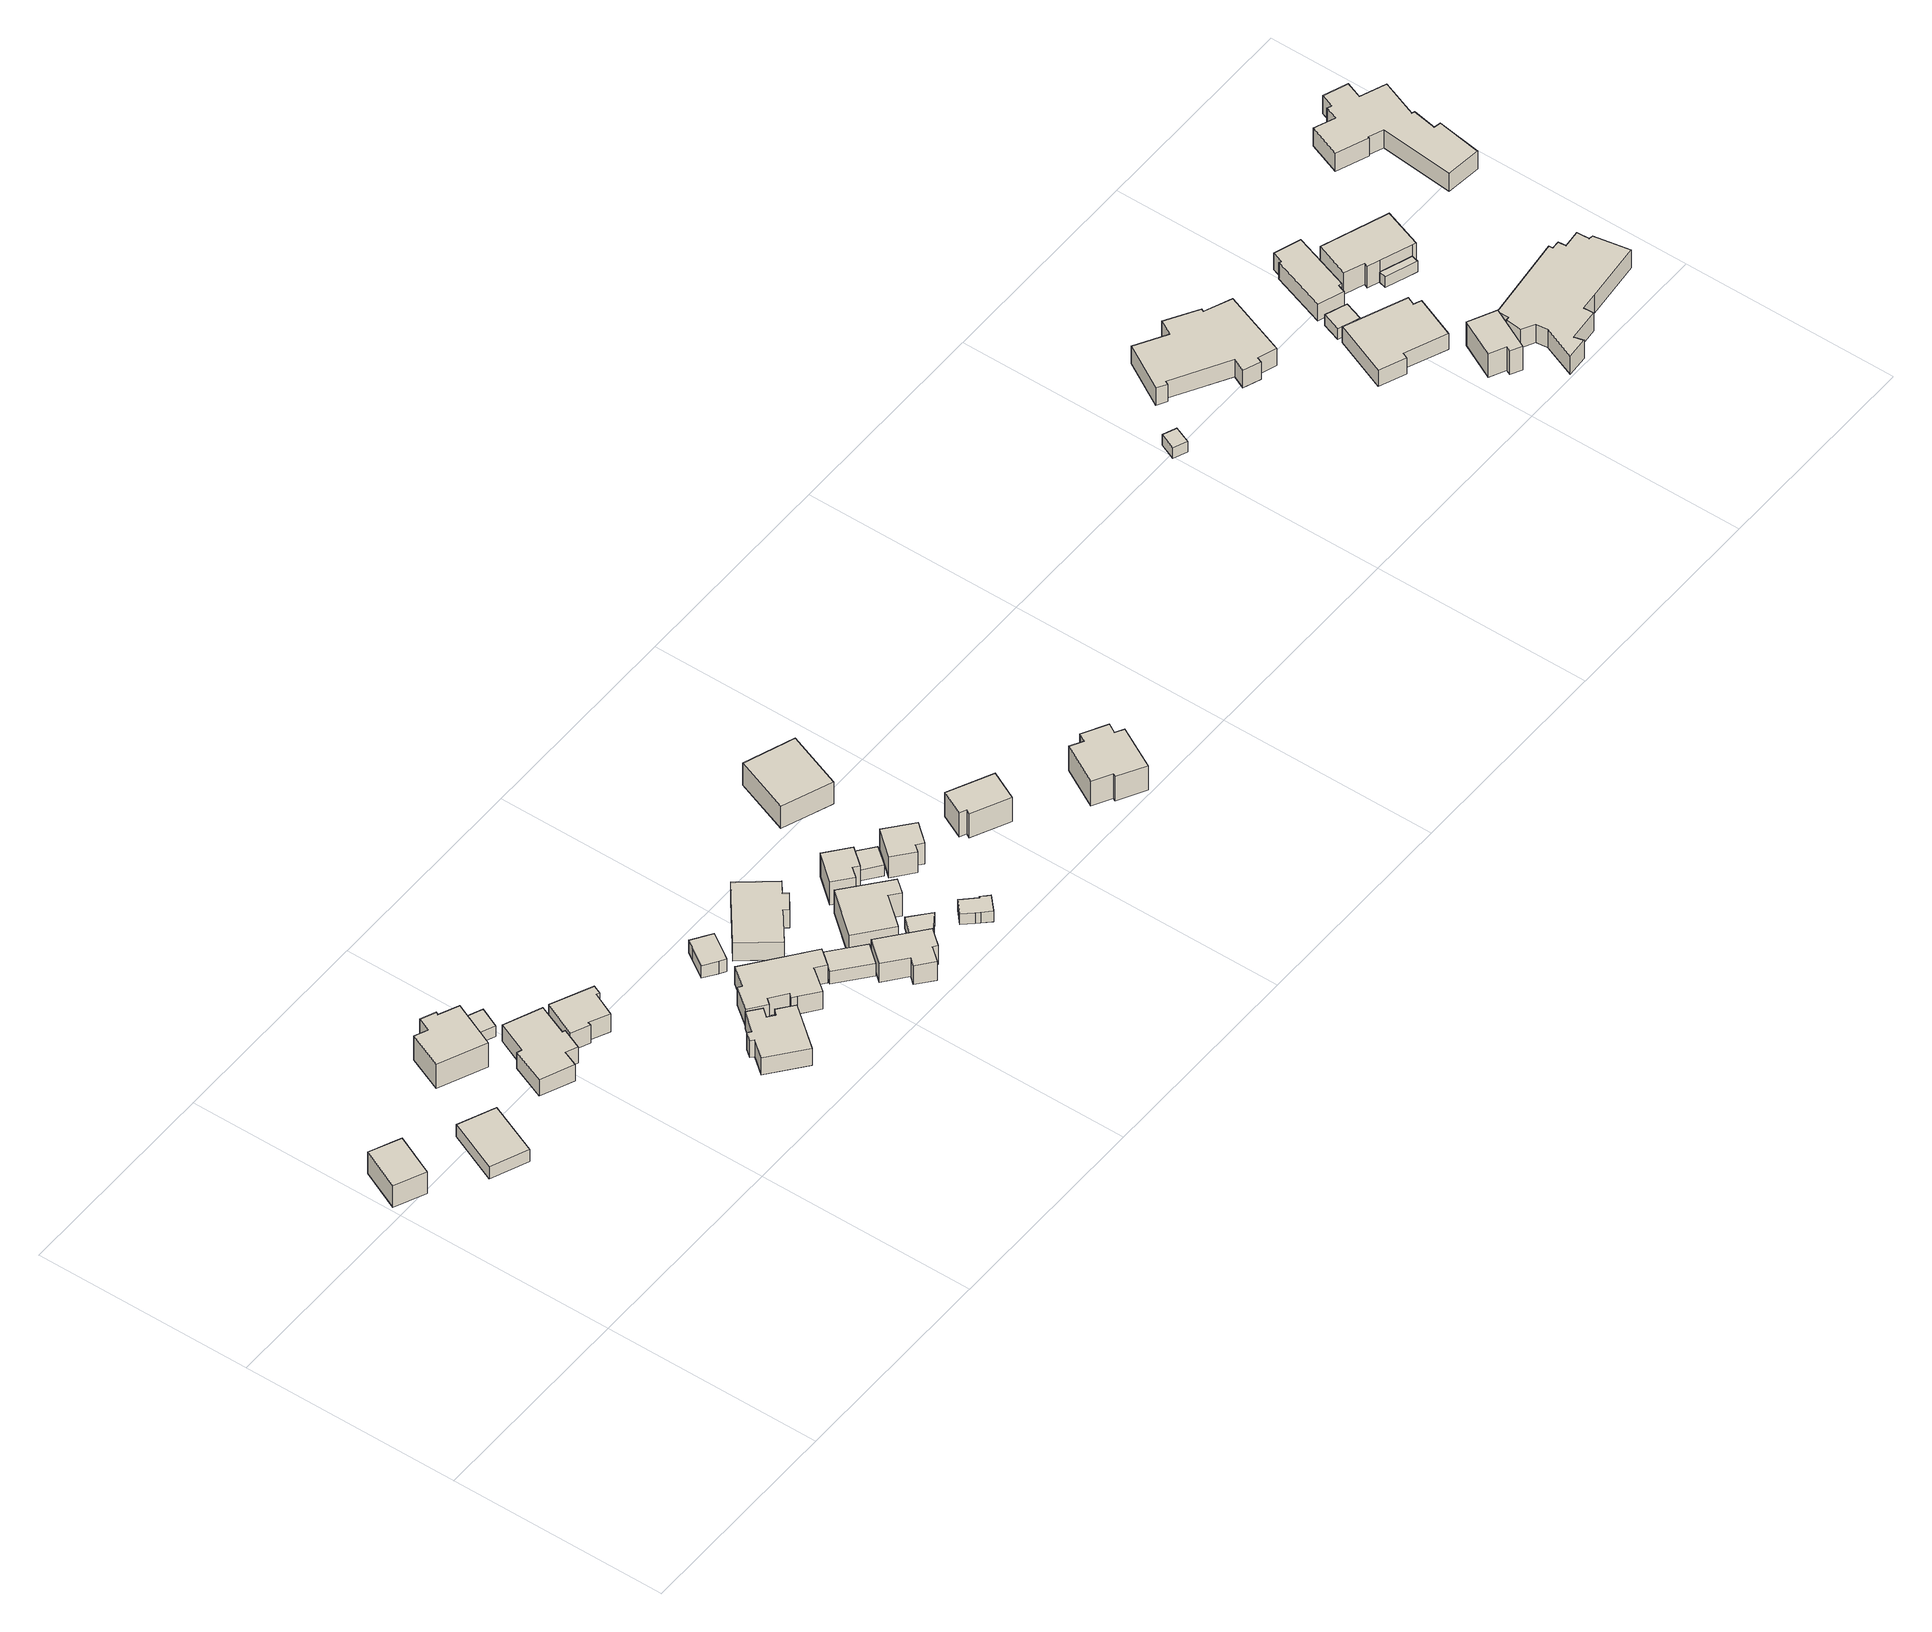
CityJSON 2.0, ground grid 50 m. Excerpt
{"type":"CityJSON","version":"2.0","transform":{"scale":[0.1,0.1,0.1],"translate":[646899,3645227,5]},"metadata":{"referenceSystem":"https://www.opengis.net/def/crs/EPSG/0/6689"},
"CityObjects":{
"building1":{"type":"Building","attributes":{"対照番号":"32296","class":"3001","usage":"411","yearOfConstruction":1997,"measuredHeight":6.9,"storeysAboveGround":1,"storeysBelowGround":0,"RiverFloodingRiskAttribute.description":"1","RiverFloodingRiskAttribute.rank":"3","RiverFloodingRiskAttribute.depth":3.13,"RiverFloodingRiskAttribute.adminType":"1","RiverFloodingRiskAttribute.scale":"2","RiverFloodingRiskAttribute.duration":26.7,"HighTideRiskAttribute.description":"1","HighTideRiskAttribute.rankOrg":"4","HighTideRiskAttribute.depth":1.76,"BuildingDetailAttribute.totalFloorArea":49,"BuildingDetailAttribute.buildingFootprintArea":49,"BuildingDetailAttribute.buildingStructureType":"604","BuildingDetailAttribute.buildingStructureOrgType":"604","BuildingDetailAttribute.urbanPlanType":"21","BuildingDetailAttribute.majorUsage":"411","BuildingDetailAttribute.orgUsage2":"4111","BuildingDetailAttribute.surveyYear":2022,"BuildingIDAttribute.prefecture":"43","BuildingIDAttribute.city":"43206"},"geometry":[{"type":"Solid","lod":"1","boundaries":[[[[0,1,2,3,4,5]],[[4,6,7,5]],[[3,8,6,4]],[[2,9,8,3]],[[1,10,9,2]],[[0,11,10,1]],[[5,7,11,0]],[[6,8,9,10,11,7]]]]}]},
"building2":{"type":"Building","attributes":{"class":"3003","usage":"461","yearOfConstruction":"0001","measuredHeight":-9999,"storeysAboveGround":9999,"storeysBelowGround":9999,"RiverFloodingRiskAttribute.description":"1","RiverFloodingRiskAttribute.rank":"3","RiverFloodingRiskAttribute.depth":3.21,"RiverFloodingRiskAttribute.adminType":"1","RiverFloodingRiskAttribute.scale":"2","RiverFloodingRiskAttribute.duration":26.7,"HighTideRiskAttribute.description":"1","HighTideRiskAttribute.rankOrg":"4","HighTideRiskAttribute.depth":1.74,"BuildingDetailAttribute.totalFloorArea":-9999,"BuildingDetailAttribute.buildingFootprintArea":-9999,"BuildingDetailAttribute.buildingStructureType":"611","BuildingDetailAttribute.buildingStructureOrgType":"611","BuildingDetailAttribute.urbanPlanType":"21","BuildingDetailAttribute.majorUsage":"461","BuildingDetailAttribute.orgUsage2":"9999","BuildingDetailAttribute.surveyYear":"0001","BuildingIDAttribute.prefecture":"43","BuildingIDAttribute.city":"43206"},"geometry":[{"type":"Solid","lod":"1","boundaries":[[[[12,13,14,15]],[[14,16,17,15]],[[13,18,16,14]],[[12,19,18,13]],[[15,17,19,12]],[[16,18,19,17]]]]}]},
"building3":{"type":"Building","attributes":{"対照番号":"32291","class":"3001","usage":"411","yearOfConstruction":"0001","measuredHeight":3.7,"storeysAboveGround":1,"storeysBelowGround":0,"RiverFloodingRiskAttribute.description":"1","RiverFloodingRiskAttribute.rank":"3","RiverFloodingRiskAttribute.depth":3.3,"RiverFloodingRiskAttribute.adminType":"1","RiverFloodingRiskAttribute.scale":"2","RiverFloodingRiskAttribute.duration":26.7,"HighTideRiskAttribute.description":"1","HighTideRiskAttribute.rankOrg":"4","HighTideRiskAttribute.depth":1.79,"BuildingDetailAttribute.totalFloorArea":117,"BuildingDetailAttribute.buildingFootprintArea":117,"BuildingDetailAttribute.buildingStructureType":"605","BuildingDetailAttribute.buildingStructureOrgType":"605","BuildingDetailAttribute.urbanPlanType":"21","BuildingDetailAttribute.majorUsage":"411","BuildingDetailAttribute.orgUsage2":"4111","BuildingDetailAttribute.surveyYear":2022,"BuildingIDAttribute.prefecture":"43","BuildingIDAttribute.city":"43206"},"geometry":[{"type":"Solid","lod":"1","boundaries":[[[[20,21,22,23]],[[22,24,25,23]],[[21,26,24,22]],[[20,27,26,21]],[[23,25,27,20]],[[24,26,27,25]]]]}]},
"building4":{"type":"Building","attributes":{"対照番号":"32290","class":"3001","usage":"411","yearOfConstruction":2004,"measuredHeight":8.4,"storeysAboveGround":2,"storeysBelowGround":0,"RiverFloodingRiskAttribute.description":"1","RiverFloodingRiskAttribute.rank":"3","RiverFloodingRiskAttribute.depth":3.38,"RiverFloodingRiskAttribute.adminType":"1","RiverFloodingRiskAttribute.scale":"2","RiverFloodingRiskAttribute.duration":23.9,"HighTideRiskAttribute.description":"1","HighTideRiskAttribute.rankOrg":"4","HighTideRiskAttribute.depth":1.94,"BuildingDetailAttribute.totalFloorArea":135,"BuildingDetailAttribute.buildingFootprintArea":76,"BuildingDetailAttribute.buildingStructureType":"601","BuildingDetailAttribute.buildingStructureOrgType":"601","BuildingDetailAttribute.urbanPlanType":"21","BuildingDetailAttribute.majorUsage":"411","BuildingDetailAttribute.orgUsage2":"4111","BuildingDetailAttribute.surveyYear":2022,"BuildingIDAttribute.prefecture":"43","BuildingIDAttribute.city":"43206"},"geometry":[{"type":"Solid","lod":"1","boundaries":[[[[28,29,30,31,32,33,34,35]],[[34,36,37,35]],[[33,38,36,34]],[[32,39,38,33]],[[31,40,39,32]],[[30,41,40,31]],[[29,42,41,30]],[[28,43,42,29]],[[35,37,43,28]],[[36,38,39,40,41,42,43,37]]]]}]},
"building5":{"type":"Building","attributes":{"対照番号":"32294","class":"3001","usage":"411","yearOfConstruction":1993,"measuredHeight":5.8,"storeysAboveGround":1,"storeysBelowGround":0,"RiverFloodingRiskAttribute.description":"1","RiverFloodingRiskAttribute.rank":"3","RiverFloodingRiskAttribute.depth":3.32,"RiverFloodingRiskAttribute.adminType":"1","RiverFloodingRiskAttribute.scale":"2","RiverFloodingRiskAttribute.duration":23.9,"HighTideRiskAttribute.description":"1","HighTideRiskAttribute.rankOrg":"4","HighTideRiskAttribute.depth":1.89,"BuildingDetailAttribute.totalFloorArea":153,"BuildingDetailAttribute.buildingFootprintArea":153,"BuildingDetailAttribute.buildingStructureType":"601","BuildingDetailAttribute.buildingStructureOrgType":"601","BuildingDetailAttribute.urbanPlanType":"21","BuildingDetailAttribute.majorUsage":"411","BuildingDetailAttribute.orgUsage2":"4111","BuildingDetailAttribute.surveyYear":2022,"BuildingIDAttribute.prefecture":"43","BuildingIDAttribute.city":"43206"},"geometry":[{"type":"Solid","lod":"1","boundaries":[[[[44,45,46,47,48,49,50,51,52,53]],[[52,54,55,53]],[[51,56,54,52]],[[50,57,56,51]],[[49,58,57,50]],[[48,59,58,49]],[[47,60,59,48]],[[46,61,60,47]],[[45,62,61,46]],[[44,63,62,45]],[[53,55,63,44]],[[54,56,57,58,59,60,61,62,63,55]]]]}]},
"building6":{"type":"Building","attributes":{"class":"3003","usage":"461","yearOfConstruction":"0001","measuredHeight":-9999,"storeysAboveGround":9999,"storeysBelowGround":9999,"RiverFloodingRiskAttribute.description":"1","RiverFloodingRiskAttribute.rank":"3","RiverFloodingRiskAttribute.depth":3.88,"RiverFloodingRiskAttribute.adminType":"1","RiverFloodingRiskAttribute.scale":"2","RiverFloodingRiskAttribute.duration":26,"HighTideRiskAttribute.description":"1","HighTideRiskAttribute.rankOrg":"4","HighTideRiskAttribute.depth":2.09,"BuildingDetailAttribute.totalFloorArea":-9999,"BuildingDetailAttribute.buildingFootprintArea":-9999,"BuildingDetailAttribute.buildingStructureType":"611","BuildingDetailAttribute.buildingStructureOrgType":"611","BuildingDetailAttribute.urbanPlanType":"21","BuildingDetailAttribute.majorUsage":"461","BuildingDetailAttribute.orgUsage2":"9999","BuildingDetailAttribute.surveyYear":"0001","BuildingIDAttribute.prefecture":"43","BuildingIDAttribute.city":"43206"},"geometry":[{"type":"Solid","lod":"1","boundaries":[[[[64,65,66,67]],[[66,68,69,67]],[[65,70,68,66]],[[64,71,70,65]],[[67,69,71,64]],[[68,70,71,69]]]]}]},
"building7":{"type":"Building","attributes":{"対照番号":"32292","class":"3001","usage":"411","yearOfConstruction":1943,"measuredHeight":5.9,"storeysAboveGround":1,"storeysBelowGround":0,"RiverFloodingRiskAttribute.description":"1","RiverFloodingRiskAttribute.rank":"3","RiverFloodingRiskAttribute.depth":3.5,"RiverFloodingRiskAttribute.adminType":"1","RiverFloodingRiskAttribute.scale":"2","RiverFloodingRiskAttribute.duration":26.2,"HighTideRiskAttribute.description":"1","HighTideRiskAttribute.rankOrg":"4","HighTideRiskAttribute.depth":2,"BuildingDetailAttribute.totalFloorArea":80,"BuildingDetailAttribute.buildingFootprintArea":80,"BuildingDetailAttribute.buildingStructureType":"601","BuildingDetailAttribute.buildingStructureOrgType":"601","BuildingDetailAttribute.urbanPlanType":"21","BuildingDetailAttribute.majorUsage":"411","BuildingDetailAttribute.orgUsage2":"4111","BuildingDetailAttribute.surveyYear":2022,"BuildingIDAttribute.prefecture":"43","BuildingIDAttribute.city":"43206"},"geometry":[{"type":"Solid","lod":"1","boundaries":[[[[72,73,74,75,76,77,78,79]],[[78,80,81,79]],[[77,82,80,78]],[[76,83,82,77]],[[75,84,83,76]],[[74,85,84,75]],[[73,86,85,74]],[[72,87,86,73]],[[79,81,87,72]],[[80,82,83,84,85,86,87,81]]]]}]},
"building8":{"type":"Building","attributes":{"対照番号":"32218","class":"3001","usage":"411","yearOfConstruction":"0001","measuredHeight":6,"storeysAboveGround":1,"storeysBelowGround":0,"RiverFloodingRiskAttribute.description":"1","RiverFloodingRiskAttribute.rank":"3","RiverFloodingRiskAttribute.depth":3.11,"RiverFloodingRiskAttribute.adminType":"1","RiverFloodingRiskAttribute.scale":"2","RiverFloodingRiskAttribute.duration":61.1,"HighTideRiskAttribute.description":"1","HighTideRiskAttribute.rankOrg":"4","HighTideRiskAttribute.depth":1.71,"BuildingDetailAttribute.totalFloorArea":123,"BuildingDetailAttribute.buildingFootprintArea":123,"BuildingDetailAttribute.buildingStructureType":"601","BuildingDetailAttribute.buildingStructureOrgType":"601","BuildingDetailAttribute.urbanPlanType":"21","BuildingDetailAttribute.majorUsage":"411","BuildingDetailAttribute.orgUsage2":"4111","BuildingDetailAttribute.surveyYear":2022,"BuildingIDAttribute.prefecture":"43","BuildingIDAttribute.city":"43206"},"geometry":[{"type":"Solid","lod":"1","boundaries":[[[[88,89,90,91,92,93,94,95,96,97,98,99]],[[98,100,101,99]],[[97,102,100,98]],[[96,103,102,97]],[[95,104,103,96]],[[94,105,104,95]],[[93,106,105,94]],[[92,107,106,93]],[[91,108,107,92]],[[90,109,108,91]],[[89,110,109,90]],[[88,111,110,89]],[[99,101,111,88]],[[100,102,103,104,105,106,107,108,109,110,111,101]]]]}]},
"building9":{"type":"Building","attributes":{"対照番号":"32293","class":"3001","usage":"411","yearOfConstruction":1962,"measuredHeight":7.3,"storeysAboveGround":2,"storeysBelowGround":0,"RiverFloodingRiskAttribute.description":"1","RiverFloodingRiskAttribute.rank":"2","RiverFloodingRiskAttribute.depth":2.81,"RiverFloodingRiskAttribute.adminType":"1","RiverFloodingRiskAttribute.scale":"2","RiverFloodingRiskAttribute.duration":19.9,"HighTideRiskAttribute.description":"1","HighTideRiskAttribute.rankOrg":"4","HighTideRiskAttribute.depth":1.35,"BuildingDetailAttribute.totalFloorArea":154,"BuildingDetailAttribute.buildingFootprintArea":102,"BuildingDetailAttribute.buildingStructureType":"601","BuildingDetailAttribute.buildingStructureOrgType":"601","BuildingDetailAttribute.urbanPlanType":"21","BuildingDetailAttribute.majorUsage":"411","BuildingDetailAttribute.orgUsage2":"4111","BuildingDetailAttribute.surveyYear":2022,"BuildingIDAttribute.prefecture":"43","BuildingIDAttribute.city":"43206"},"geometry":[{"type":"Solid","lod":"1","boundaries":[[[[112,113,114,115,116,117,118,119,120,121,122,123,124,125]],[[124,126,127,125]],[[123,128,126,124]],[[122,129,128,123]],[[121,130,129,122]],[[120,131,130,121]],[[119,132,131,120]],[[118,133,132,119]],[[117,134,133,118]],[[116,135,134,117]],[[115,136,135,116]],[[114,137,136,115]],[[113,138,137,114]],[[112,139,138,113]],[[125,127,139,112]],[[126,128,129,130,131,132,133,134,135,136,137,138,139,127]]]]}]},
"building10":{"type":"Building","attributes":{"対照番号":"32297","class":"3001","usage":"411","yearOfConstruction":1992,"measuredHeight":4,"storeysAboveGround":1,"storeysBelowGround":0,"RiverFloodingRiskAttribute.description":"1","RiverFloodingRiskAttribute.rank":"3","RiverFloodingRiskAttribute.depth":3.19,"RiverFloodingRiskAttribute.adminType":"1","RiverFloodingRiskAttribute.scale":"2","RiverFloodingRiskAttribute.duration":19.9,"HighTideRiskAttribute.description":"1","HighTideRiskAttribute.rankOrg":"4","HighTideRiskAttribute.depth":1.43,"BuildingDetailAttribute.totalFloorArea":38,"BuildingDetailAttribute.buildingFootprintArea":38,"BuildingDetailAttribute.buildingStructureType":"601","BuildingDetailAttribute.buildingStructureOrgType":"601","BuildingDetailAttribute.urbanPlanType":"21","BuildingDetailAttribute.majorUsage":"411","BuildingDetailAttribute.orgUsage2":"4111","BuildingDetailAttribute.surveyYear":2022,"BuildingIDAttribute.prefecture":"43","BuildingIDAttribute.city":"43206"},"geometry":[{"type":"Solid","lod":"1","boundaries":[[[[140,141,142,143,144,145]],[[144,146,147,145]],[[143,148,146,144]],[[142,149,148,143]],[[141,150,149,142]],[[140,151,150,141]],[[145,147,151,140]],[[146,148,149,150,151,147]]]]}]},
"building11":{"type":"Building","attributes":{"対照番号":"32230","class":"3001","usage":"411","yearOfConstruction":1980,"measuredHeight":4.8,"storeysAboveGround":1,"storeysBelowGround":0,"RiverFloodingRiskAttribute.description":"1","RiverFloodingRiskAttribute.rank":"2","RiverFloodingRiskAttribute.depth":2.86,"RiverFloodingRiskAttribute.adminType":"1","RiverFloodingRiskAttribute.scale":"2","RiverFloodingRiskAttribute.duration":21.7,"HighTideRiskAttribute.description":"1","HighTideRiskAttribute.rankOrg":"4","HighTideRiskAttribute.depth":1.2,"BuildingDetailAttribute.totalFloorArea":46,"BuildingDetailAttribute.buildingFootprintArea":46,"BuildingDetailAttribute.buildingStructureType":"601","BuildingDetailAttribute.buildingStructureOrgType":"601","BuildingDetailAttribute.urbanPlanType":"21","BuildingDetailAttribute.majorUsage":"411","BuildingDetailAttribute.orgUsage2":"4111","BuildingDetailAttribute.surveyYear":2022,"BuildingIDAttribute.prefecture":"43","BuildingIDAttribute.city":"43206"},"geometry":[{"type":"Solid","lod":"1","boundaries":[[[[152,153,154,155]],[[154,156,157,155]],[[153,158,156,154]],[[152,159,158,153]],[[155,157,159,152]],[[156,158,159,157]]]]}]},
"building12":{"type":"Building","attributes":{"対照番号":"32302","class":"3001","usage":"411","yearOfConstruction":"0001","measuredHeight":6.3,"storeysAboveGround":2,"storeysBelowGround":0,"RiverFloodingRiskAttribute.description":"1","RiverFloodingRiskAttribute.rank":"2","RiverFloodingRiskAttribute.depth":2.71,"RiverFloodingRiskAttribute.adminType":"1","RiverFloodingRiskAttribute.scale":"2","RiverFloodingRiskAttribute.duration":19.9,"HighTideRiskAttribute.description":"1","HighTideRiskAttribute.rankOrg":"4","HighTideRiskAttribute.depth":1.24,"BuildingDetailAttribute.totalFloorArea":246,"BuildingDetailAttribute.buildingFootprintArea":164,"BuildingDetailAttribute.buildingStructureType":"601","BuildingDetailAttribute.buildingStructureOrgType":"601","BuildingDetailAttribute.urbanPlanType":"21","BuildingDetailAttribute.majorUsage":"411","BuildingDetailAttribute.orgUsage2":"4111","BuildingDetailAttribute.surveyYear":2022,"BuildingIDAttribute.prefecture":"43","BuildingIDAttribute.city":"43206"},"geometry":[{"type":"Solid","lod":"1","boundaries":[[[[160,161,162,163,164,165,166,167]],[[166,168,169,167]],[[165,170,168,166]],[[164,171,170,165]],[[163,172,171,164]],[[162,173,172,163]],[[161,174,173,162]],[[160,175,174,161]],[[167,169,175,160]],[[168,170,171,172,173,174,175,169]]]]}]},
"building13":{"type":"Building","attributes":{"class":"3001","usage":"411","yearOfConstruction":1998,"measuredHeight":6,"storeysAboveGround":1,"storeysBelowGround":0,"RiverFloodingRiskAttribute.description":"1","RiverFloodingRiskAttribute.rank":"3","RiverFloodingRiskAttribute.depth":3.23,"RiverFloodingRiskAttribute.adminType":"1","RiverFloodingRiskAttribute.scale":"2","RiverFloodingRiskAttribute.duration":57.5,"HighTideRiskAttribute.description":"1","HighTideRiskAttribute.rankOrg":"4","HighTideRiskAttribute.depth":1.73,"BuildingDetailAttribute.totalFloorArea":88,"BuildingDetailAttribute.buildingFootprintArea":88,"BuildingDetailAttribute.buildingStructureType":"601","BuildingDetailAttribute.buildingStructureOrgType":"601","BuildingDetailAttribute.urbanPlanType":"21","BuildingDetailAttribute.majorUsage":"411","BuildingDetailAttribute.orgUsage2":"4111","BuildingDetailAttribute.surveyYear":2022,"BuildingIDAttribute.prefecture":"43","BuildingIDAttribute.city":"43206"},"geometry":[{"type":"Solid","lod":"1","boundaries":[[[[176,177,178,179,180,181,182,183]],[[182,184,185,183]],[[181,186,184,182]],[[180,187,186,181]],[[179,188,187,180]],[[178,189,188,179]],[[177,190,189,178]],[[176,191,190,177]],[[183,185,191,176]],[[184,186,187,188,189,190,191,185]]]]}]},
"building14":{"type":"Building","attributes":{"class":"3001","usage":"461","yearOfConstruction":"0001","measuredHeight":7.6,"storeysAboveGround":9999,"storeysBelowGround":9999,"RiverFloodingRiskAttribute.description":"1","RiverFloodingRiskAttribute.rank":"2","RiverFloodingRiskAttribute.depth":2.73,"RiverFloodingRiskAttribute.adminType":"1","RiverFloodingRiskAttribute.scale":"2","RiverFloodingRiskAttribute.duration":21.4,"HighTideRiskAttribute.description":"1","HighTideRiskAttribute.rankOrg":"4","HighTideRiskAttribute.depth":1.26,"BuildingDetailAttribute.totalFloorArea":-9999,"BuildingDetailAttribute.buildingFootprintArea":-9999,"BuildingDetailAttribute.buildingStructureType":"611","BuildingDetailAttribute.buildingStructureOrgType":"611","BuildingDetailAttribute.urbanPlanType":"21","BuildingDetailAttribute.majorUsage":"461","BuildingDetailAttribute.orgUsage2":"9999","BuildingDetailAttribute.surveyYear":"0001","BuildingIDAttribute.prefecture":"43","BuildingIDAttribute.city":"43206"},"geometry":[{"type":"Solid","lod":"1","boundaries":[[[[192,193,194,195,196,197]],[[196,198,199,197]],[[195,200,198,196]],[[194,201,200,195]],[[193,202,201,194]],[[192,203,202,193]],[[197,199,203,192]],[[198,200,201,202,203,199]]]]}]},
"building15":{"type":"Building","attributes":{"class":"3003","usage":"461","yearOfConstruction":"0001","measuredHeight":-9999,"storeysAboveGround":9999,"storeysBelowGround":9999,"RiverFloodingRiskAttribute.description":"1","RiverFloodingRiskAttribute.rank":"3","RiverFloodingRiskAttribute.depth":3.01,"RiverFloodingRiskAttribute.adminType":"1","RiverFloodingRiskAttribute.scale":"2","RiverFloodingRiskAttribute.duration":57.5,"HighTideRiskAttribute.description":"1","HighTideRiskAttribute.rankOrg":"4","HighTideRiskAttribute.depth":2.12,"BuildingDetailAttribute.totalFloorArea":-9999,"BuildingDetailAttribute.buildingFootprintArea":-9999,"BuildingDetailAttribute.buildingStructureType":"611","BuildingDetailAttribute.buildingStructureOrgType":"611","BuildingDetailAttribute.urbanPlanType":"21","BuildingDetailAttribute.majorUsage":"461","BuildingDetailAttribute.orgUsage2":"9999","BuildingDetailAttribute.surveyYear":"0001","BuildingIDAttribute.prefecture":"43","BuildingIDAttribute.city":"43206"},"geometry":[{"type":"Solid","lod":"1","boundaries":[[[[204,205,206,207]],[[206,208,209,207]],[[205,210,208,206]],[[204,211,210,205]],[[207,209,211,204]],[[208,210,211,209]]]]}]},
"building16":{"type":"Building","attributes":{"class":"3001","usage":"461","yearOfConstruction":"0001","measuredHeight":6.9,"storeysAboveGround":9999,"storeysBelowGround":9999,"RiverFloodingRiskAttribute.description":"1","RiverFloodingRiskAttribute.rank":"2","RiverFloodingRiskAttribute.depth":2.51,"RiverFloodingRiskAttribute.adminType":"1","RiverFloodingRiskAttribute.scale":"2","RiverFloodingRiskAttribute.duration":21.4,"HighTideRiskAttribute.description":"1","HighTideRiskAttribute.rankOrg":"4","HighTideRiskAttribute.depth":1.25,"BuildingDetailAttribute.totalFloorArea":-9999,"BuildingDetailAttribute.buildingFootprintArea":-9999,"BuildingDetailAttribute.buildingStructureType":"611","BuildingDetailAttribute.buildingStructureOrgType":"611","BuildingDetailAttribute.urbanPlanType":"21","BuildingDetailAttribute.majorUsage":"461","BuildingDetailAttribute.orgUsage2":"9999","BuildingDetailAttribute.surveyYear":"0001","BuildingIDAttribute.prefecture":"43","BuildingIDAttribute.city":"43206"},"geometry":[{"type":"Solid","lod":"1","boundaries":[[[[212,213,214,215,216,217]],[[216,218,219,217]],[[215,220,218,216]],[[214,221,220,215]],[[213,222,221,214]],[[212,223,222,213]],[[217,219,223,212]],[[218,220,221,222,223,219]]]]}]},
"building17":{"type":"Building","attributes":{"class":"3001","usage":"461","yearOfConstruction":"0001","measuredHeight":-9999,"storeysAboveGround":9999,"storeysBelowGround":9999,"RiverFloodingRiskAttribute.description":"1","RiverFloodingRiskAttribute.rank":"3","RiverFloodingRiskAttribute.depth":3.64,"RiverFloodingRiskAttribute.adminType":"1","RiverFloodingRiskAttribute.scale":"2","RiverFloodingRiskAttribute.duration":57.5,"HighTideRiskAttribute.description":"1","HighTideRiskAttribute.rankOrg":"4","HighTideRiskAttribute.depth":2.4,"BuildingDetailAttribute.totalFloorArea":-9999,"BuildingDetailAttribute.buildingFootprintArea":-9999,"BuildingDetailAttribute.buildingStructureType":"611","BuildingDetailAttribute.buildingStructureOrgType":"611","BuildingDetailAttribute.urbanPlanType":"21","BuildingDetailAttribute.majorUsage":"461","BuildingDetailAttribute.orgUsage2":"9999","BuildingDetailAttribute.surveyYear":"0001","BuildingIDAttribute.prefecture":"43","BuildingIDAttribute.city":"43206"},"geometry":[{"type":"Solid","lod":"1","boundaries":[[[[224,225,226,227,228,229,230,231]],[[230,232,233,231]],[[229,234,232,230]],[[228,235,234,229]],[[227,236,235,228]],[[226,237,236,227]],[[225,238,237,226]],[[224,239,238,225]],[[231,233,239,224]],[[232,234,235,236,237,238,239,233]]]]}]},
"building18":{"type":"Building","attributes":{"class":"3003","usage":"461","yearOfConstruction":"0001","measuredHeight":-9999,"storeysAboveGround":9999,"storeysBelowGround":9999,"RiverFloodingRiskAttribute.description":"1","RiverFloodingRiskAttribute.rank":"2","RiverFloodingRiskAttribute.depth":2.96,"RiverFloodingRiskAttribute.adminType":"1","RiverFloodingRiskAttribute.scale":"2","RiverFloodingRiskAttribute.duration":21.4,"HighTideRiskAttribute.description":"1","HighTideRiskAttribute.rankOrg":"4","HighTideRiskAttribute.depth":1.39,"BuildingDetailAttribute.totalFloorArea":-9999,"BuildingDetailAttribute.buildingFootprintArea":-9999,"BuildingDetailAttribute.buildingStructureType":"611","BuildingDetailAttribute.buildingStructureOrgType":"611","BuildingDetailAttribute.urbanPlanType":"21","BuildingDetailAttribute.majorUsage":"461","BuildingDetailAttribute.orgUsage2":"9999","BuildingDetailAttribute.surveyYear":"0001","BuildingIDAttribute.prefecture":"43","BuildingIDAttribute.city":"43206"},"geometry":[{"type":"Solid","lod":"1","boundaries":[[[[240,241,242,243]],[[242,244,245,243]],[[241,246,244,242]],[[240,247,246,241]],[[243,245,247,240]],[[244,246,247,245]]]]}]},
"building19":{"type":"Building","attributes":{"class":"3001","usage":"411","yearOfConstruction":2018,"measuredHeight":-9999,"storeysAboveGround":2,"storeysBelowGround":0,"RiverFloodingRiskAttribute.description":"1","RiverFloodingRiskAttribute.rank":"2","RiverFloodingRiskAttribute.depth":2.88,"RiverFloodingRiskAttribute.adminType":"1","RiverFloodingRiskAttribute.scale":"2","RiverFloodingRiskAttribute.duration":21.4,"HighTideRiskAttribute.description":"1","HighTideRiskAttribute.rankOrg":"4","HighTideRiskAttribute.depth":1.77,"BuildingDetailAttribute.totalFloorArea":99,"BuildingDetailAttribute.buildingFootprintArea":50,"BuildingDetailAttribute.buildingStructureType":"601","BuildingDetailAttribute.buildingStructureOrgType":"601","BuildingDetailAttribute.urbanPlanType":"21","BuildingDetailAttribute.majorUsage":"411","BuildingDetailAttribute.orgUsage2":"4111","BuildingDetailAttribute.surveyYear":2022,"BuildingIDAttribute.prefecture":"43","BuildingIDAttribute.city":"43206"},"geometry":[{"type":"Solid","lod":"1","boundaries":[[[[248,249,250,251,252,253]],[[252,254,255,253]],[[251,256,254,252]],[[250,257,256,251]],[[249,258,257,250]],[[248,259,258,249]],[[253,255,259,248]],[[254,256,257,258,259,255]]]]}]},
"building20":{"type":"Building","attributes":{"対照番号":"32310","class":"3001","usage":"411","yearOfConstruction":2002,"measuredHeight":8.2,"storeysAboveGround":2,"storeysBelowGround":0,"RiverFloodingRiskAttribute.description":"1","RiverFloodingRiskAttribute.rank":"2","RiverFloodingRiskAttribute.depth":2.82,"RiverFloodingRiskAttribute.adminType":"1","RiverFloodingRiskAttribute.scale":"2","RiverFloodingRiskAttribute.duration":20.4,"HighTideRiskAttribute.description":"1","HighTideRiskAttribute.rankOrg":"4","HighTideRiskAttribute.depth":1.33,"BuildingDetailAttribute.totalFloorArea":175,"BuildingDetailAttribute.buildingFootprintArea":112,"BuildingDetailAttribute.buildingStructureType":"601","BuildingDetailAttribute.buildingStructureOrgType":"601","BuildingDetailAttribute.urbanPlanType":"21","BuildingDetailAttribute.majorUsage":"411","BuildingDetailAttribute.orgUsage2":"4111","BuildingDetailAttribute.surveyYear":2022,"BuildingIDAttribute.prefecture":"43","BuildingIDAttribute.city":"43206"},"geometry":[{"type":"Solid","lod":"1","boundaries":[[[[260,261,262,263]],[[262,264,265,263]],[[261,266,264,262]],[[260,267,266,261]],[[263,265,267,260]],[[264,266,267,265]]]]}]},
"building21":{"type":"Building","attributes":{"対照番号":"32237","class":"3001","usage":"411","yearOfConstruction":1994,"measuredHeight":7.5,"storeysAboveGround":2,"storeysBelowGround":0,"RiverFloodingRiskAttribute.description":"1","RiverFloodingRiskAttribute.rank":"3","RiverFloodingRiskAttribute.depth":3.36,"RiverFloodingRiskAttribute.adminType":"1","RiverFloodingRiskAttribute.scale":"2","RiverFloodingRiskAttribute.duration":58.1,"HighTideRiskAttribute.description":"1","HighTideRiskAttribute.rankOrg":"4","HighTideRiskAttribute.depth":1.81,"BuildingDetailAttribute.totalFloorArea":117,"BuildingDetailAttribute.buildingFootprintArea":63,"BuildingDetailAttribute.buildingStructureType":"604","BuildingDetailAttribute.buildingStructureOrgType":"604","BuildingDetailAttribute.urbanPlanType":"21","BuildingDetailAttribute.majorUsage":"411","BuildingDetailAttribute.orgUsage2":"4111","BuildingDetailAttribute.surveyYear":2022,"BuildingIDAttribute.prefecture":"43","BuildingIDAttribute.city":"43206"},"geometry":[{"type":"Solid","lod":"1","boundaries":[[[[268,269,270,271,272,273]],[[272,274,275,273]],[[271,276,274,272]],[[270,277,276,271]],[[269,278,277,270]],[[268,279,278,269]],[[273,275,279,268]],[[274,276,277,278,279,275]]]]}]},
"building22":{"type":"Building","attributes":{"対照番号":"32241","class":"3001","usage":"411","yearOfConstruction":1994,"measuredHeight":7.1,"storeysAboveGround":2,"storeysBelowGround":0,"RiverFloodingRiskAttribute.description":"1","RiverFloodingRiskAttribute.rank":"3","RiverFloodingRiskAttribute.depth":3.05,"RiverFloodingRiskAttribute.adminType":"1","RiverFloodingRiskAttribute.scale":"2","RiverFloodingRiskAttribute.duration":59.1,"HighTideRiskAttribute.description":"1","HighTideRiskAttribute.rankOrg":"4","HighTideRiskAttribute.depth":2.06,"BuildingDetailAttribute.totalFloorArea":186,"BuildingDetailAttribute.buildingFootprintArea":111,"BuildingDetailAttribute.buildingStructureType":"604","BuildingDetailAttribute.buildingStructureOrgType":"604","BuildingDetailAttribute.urbanPlanType":"21","BuildingDetailAttribute.majorUsage":"411","BuildingDetailAttribute.orgUsage2":"4111","BuildingDetailAttribute.surveyYear":2022,"BuildingIDAttribute.prefecture":"43","BuildingIDAttribute.city":"43206"},"geometry":[{"type":"Solid","lod":"1","boundaries":[[[[280,281,282,283,284,285,286,287,288,289]],[[288,290,291,289]],[[287,292,290,288]],[[286,293,292,287]],[[285,294,293,286]],[[284,295,294,285]],[[283,296,295,284]],[[282,297,296,283]],[[281,298,297,282]],[[280,299,298,281]],[[289,291,299,280]],[[290,292,293,294,295,296,297,298,299,291]]]]}]},
"building23":{"type":"Building","attributes":{"対照番号":"32311","class":"3001","usage":"422","yearOfConstruction":"0001","measuredHeight":3.4,"storeysAboveGround":1,"storeysBelowGround":0,"RiverFloodingRiskAttribute.description":"1","RiverFloodingRiskAttribute.rank":"3","RiverFloodingRiskAttribute.depth":3.54,"RiverFloodingRiskAttribute.adminType":"1","RiverFloodingRiskAttribute.scale":"2","RiverFloodingRiskAttribute.duration":59.1,"HighTideRiskAttribute.description":"1","HighTideRiskAttribute.rankOrg":"4","HighTideRiskAttribute.depth":1.76,"BuildingDetailAttribute.totalFloorArea":14,"BuildingDetailAttribute.buildingFootprintArea":14,"BuildingDetailAttribute.buildingStructureType":"601","BuildingDetailAttribute.buildingStructureOrgType":"601","BuildingDetailAttribute.urbanPlanType":"21","BuildingDetailAttribute.majorUsage":"422","BuildingDetailAttribute.orgUsage2":"4227","BuildingDetailAttribute.surveyYear":2022,"BuildingIDAttribute.prefecture":"43","BuildingIDAttribute.city":"43206"},"geometry":[{"type":"Solid","lod":"1","boundaries":[[[[300,301,302,303]],[[302,304,305,303]],[[301,306,304,302]],[[300,307,306,301]],[[303,305,307,300]],[[304,306,307,305]]]]}]},
"building24":{"type":"Building","attributes":{"対照番号":"32307","class":"3001","usage":"411","yearOfConstruction":1951,"measuredHeight":6.6,"storeysAboveGround":1,"storeysBelowGround":0,"RiverFloodingRiskAttribute.description":"1","RiverFloodingRiskAttribute.rank":"2","RiverFloodingRiskAttribute.depth":2.96,"RiverFloodingRiskAttribute.adminType":"1","RiverFloodingRiskAttribute.scale":"2","RiverFloodingRiskAttribute.duration":23.2,"HighTideRiskAttribute.description":"1","HighTideRiskAttribute.rankOrg":"4","HighTideRiskAttribute.depth":1.52,"BuildingDetailAttribute.totalFloorArea":347,"BuildingDetailAttribute.buildingFootprintArea":347,"BuildingDetailAttribute.buildingStructureType":"601","BuildingDetailAttribute.buildingStructureOrgType":"601","BuildingDetailAttribute.urbanPlanType":"21","BuildingDetailAttribute.majorUsage":"411","BuildingDetailAttribute.orgUsage2":"4111","BuildingDetailAttribute.surveyYear":2022,"BuildingIDAttribute.prefecture":"43","BuildingIDAttribute.city":"43206"},"geometry":[{"type":"Solid","lod":"1","boundaries":[[[[308,309,310,311,312,313,314,315,316,317,318,319,320,321]],[[320,322,323,321]],[[319,324,322,320]],[[318,325,324,319]],[[317,326,325,318]],[[316,327,326,317]],[[315,328,327,316]],[[314,329,328,315]],[[313,330,329,314]],[[312,331,330,313]],[[311,332,331,312]],[[310,333,332,311]],[[309,334,333,310]],[[308,335,334,309]],[[321,323,335,308]],[[322,324,325,326,327,328,329,330,331,332,333,334,335,323]]]]}]},
"building25":{"type":"Building","attributes":{"対照番号":"32309","class":"3001","usage":"411","yearOfConstruction":1982,"measuredHeight":5.7,"storeysAboveGround":1,"storeysBelowGround":0,"RiverFloodingRiskAttribute.description":"1","RiverFloodingRiskAttribute.rank":"3","RiverFloodingRiskAttribute.depth":3.24,"RiverFloodingRiskAttribute.adminType":"1","RiverFloodingRiskAttribute.scale":"2","RiverFloodingRiskAttribute.duration":57,"HighTideRiskAttribute.description":"1","HighTideRiskAttribute.rankOrg":"4","HighTideRiskAttribute.depth":1.91,"BuildingDetailAttribute.totalFloorArea":117,"BuildingDetailAttribute.buildingFootprintArea":117,"BuildingDetailAttribute.buildingStructureType":"601","BuildingDetailAttribute.buildingStructureOrgType":"601","BuildingDetailAttribute.urbanPlanType":"21","BuildingDetailAttribute.majorUsage":"411","BuildingDetailAttribute.orgUsage2":"4111","BuildingDetailAttribute.surveyYear":2022,"BuildingIDAttribute.prefecture":"43","BuildingIDAttribute.city":"43206"},"geometry":[{"type":"Solid","lod":"1","boundaries":[[[[336,337,338,339,340,341,342,343]],[[342,344,345,343]],[[341,346,344,342]],[[340,347,346,341]],[[339,348,347,340]],[[338,349,348,339]],[[337,350,349,338]],[[336,351,350,337]],[[343,345,351,336]],[[344,346,347,348,349,350,351,345]]]]}]},
"building26":{"type":"Building","attributes":{"class":"3003","usage":"461","yearOfConstruction":"0001","measuredHeight":-9999,"storeysAboveGround":9999,"storeysBelowGround":9999,"RiverFloodingRiskAttribute.description":"1","RiverFloodingRiskAttribute.rank":"3","RiverFloodingRiskAttribute.depth":3.19,"RiverFloodingRiskAttribute.adminType":"1","RiverFloodingRiskAttribute.scale":"2","RiverFloodingRiskAttribute.duration":57,"HighTideRiskAttribute.description":"1","HighTideRiskAttribute.rankOrg":"4","HighTideRiskAttribute.depth":1.61,"BuildingDetailAttribute.totalFloorArea":-9999,"BuildingDetailAttribute.buildingFootprintArea":-9999,"BuildingDetailAttribute.buildingStructureType":"611","BuildingDetailAttribute.buildingStructureOrgType":"611","BuildingDetailAttribute.urbanPlanType":"21","BuildingDetailAttribute.majorUsage":"461","BuildingDetailAttribute.orgUsage2":"9999","BuildingDetailAttribute.surveyYear":"0001","BuildingIDAttribute.prefecture":"43","BuildingIDAttribute.city":"43206"},"geometry":[{"type":"Solid","lod":"1","boundaries":[[[[352,353,354,355]],[[354,356,357,355]],[[353,358,356,354]],[[352,359,358,353]],[[355,357,359,352]],[[356,358,359,357]]]]}]},
"building27":{"type":"Building","attributes":{"class":"3001","usage":"411","yearOfConstruction":2020,"measuredHeight":7.7,"storeysAboveGround":2,"storeysBelowGround":0,"RiverFloodingRiskAttribute.description":"1","RiverFloodingRiskAttribute.rank":"3","RiverFloodingRiskAttribute.depth":3.48,"RiverFloodingRiskAttribute.adminType":"1","RiverFloodingRiskAttribute.scale":"2","RiverFloodingRiskAttribute.duration":58.4,"HighTideRiskAttribute.description":"1","HighTideRiskAttribute.rankOrg":"4","HighTideRiskAttribute.depth":2,"BuildingDetailAttribute.totalFloorArea":89,"BuildingDetailAttribute.buildingFootprintArea":52,"BuildingDetailAttribute.buildingStructureType":"601","BuildingDetailAttribute.buildingStructureOrgType":"601","BuildingDetailAttribute.urbanPlanType":"21","BuildingDetailAttribute.majorUsage":"411","BuildingDetailAttribute.orgUsage2":"4111","BuildingDetailAttribute.surveyYear":2022,"BuildingIDAttribute.prefecture":"43","BuildingIDAttribute.city":"43206"},"geometry":[{"type":"Solid","lod":"1","boundaries":[[[[360,361,362,363,364,365]],[[364,366,367,365]],[[363,368,366,364]],[[362,369,368,363]],[[361,370,369,362]],[[360,371,370,361]],[[365,367,371,360]],[[366,368,369,370,371,367]]]]}]},
"building28":{"type":"Building","attributes":{"対照番号":"32308","class":"3001","usage":"411","yearOfConstruction":1973,"measuredHeight":5.2,"storeysAboveGround":1,"storeysBelowGround":0,"RiverFloodingRiskAttribute.description":"1","RiverFloodingRiskAttribute.rank":"3","RiverFloodingRiskAttribute.depth":3.05,"RiverFloodingRiskAttribute.adminType":"1","RiverFloodingRiskAttribute.scale":"2","RiverFloodingRiskAttribute.duration":56.7,"HighTideRiskAttribute.description":"1","HighTideRiskAttribute.rankOrg":"4","HighTideRiskAttribute.depth":1.47,"BuildingDetailAttribute.totalFloorArea":74,"BuildingDetailAttribute.buildingFootprintArea":74,"BuildingDetailAttribute.buildingStructureType":"604","BuildingDetailAttribute.buildingStructureOrgType":"604","BuildingDetailAttribute.urbanPlanType":"21","BuildingDetailAttribute.majorUsage":"411","BuildingDetailAttribute.orgUsage2":"4111","BuildingDetailAttribute.surveyYear":2022,"BuildingIDAttribute.prefecture":"43","BuildingIDAttribute.city":"43206"},"geometry":[{"type":"Solid","lod":"1","boundaries":[[[[372,373,374,375,376,377,378,379]],[[378,380,381,379]],[[377,382,380,378]],[[376,383,382,377]],[[375,384,383,376]],[[374,385,384,375]],[[373,386,385,374]],[[372,387,386,373]],[[379,381,387,372]],[[380,382,383,384,385,386,387,381]]]]}]},
"building29":{"type":"Building","attributes":{"class":"3003","usage":"461","yearOfConstruction":"0001","measuredHeight":-9999,"storeysAboveGround":9999,"storeysBelowGround":9999,"RiverFloodingRiskAttribute.description":"1","RiverFloodingRiskAttribute.rank":"2","RiverFloodingRiskAttribute.depth":2.94,"RiverFloodingRiskAttribute.adminType":"1","RiverFloodingRiskAttribute.scale":"2","RiverFloodingRiskAttribute.duration":57,"HighTideRiskAttribute.description":"1","HighTideRiskAttribute.rankOrg":"4","HighTideRiskAttribute.depth":1.72,"BuildingDetailAttribute.totalFloorArea":-9999,"BuildingDetailAttribute.buildingFootprintArea":-9999,"BuildingDetailAttribute.buildingStructureType":"611","BuildingDetailAttribute.buildingStructureOrgType":"611","BuildingDetailAttribute.urbanPlanType":"21","BuildingDetailAttribute.majorUsage":"461","BuildingDetailAttribute.orgUsage2":"9999","BuildingDetailAttribute.surveyYear":"0001","BuildingIDAttribute.prefecture":"43","BuildingIDAttribute.city":"43206"},"geometry":[{"type":"Solid","lod":"1","boundaries":[[[[388,389,390,391]],[[390,392,393,391]],[[389,394,392,390]],[[388,395,394,389]],[[391,393,395,388]],[[392,394,395,393]]]]}]},
"building30":{"type":"Building","attributes":{"対照番号":"32306","class":"3001","usage":"411","yearOfConstruction":1995,"measuredHeight":6.8,"storeysAboveGround":2,"storeysBelowGround":0,"RiverFloodingRiskAttribute.description":"1","RiverFloodingRiskAttribute.rank":"2","RiverFloodingRiskAttribute.depth":2.91,"RiverFloodingRiskAttribute.adminType":"1","RiverFloodingRiskAttribute.scale":"2","RiverFloodingRiskAttribute.duration":56.7,"HighTideRiskAttribute.description":"1","HighTideRiskAttribute.rankOrg":"4","HighTideRiskAttribute.depth":1.49,"BuildingDetailAttribute.totalFloorArea":243,"BuildingDetailAttribute.buildingFootprintArea":121,"BuildingDetailAttribute.buildingStructureType":"604","BuildingDetailAttribute.buildingStructureOrgType":"604","BuildingDetailAttribute.urbanPlanType":"21","BuildingDetailAttribute.majorUsage":"411","BuildingDetailAttribute.orgUsage2":"4111","BuildingDetailAttribute.surveyYear":2022,"BuildingIDAttribute.prefecture":"43","BuildingIDAttribute.city":"43206"},"geometry":[{"type":"Solid","lod":"1","boundaries":[[[[396,397,398,399,400,401,402,403]],[[402,404,405,403]],[[401,406,404,402]],[[400,407,406,401]],[[399,408,407,400]],[[398,409,408,399]],[[397,410,409,398]],[[396,411,410,397]],[[403,405,411,396]],[[404,406,407,408,409,410,411,405]]]]}]},
"building31":{"type":"Building","attributes":{"対照番号":"32262","class":"3001","usage":"411","yearOfConstruction":"0001","measuredHeight":7.4,"storeysAboveGround":2,"storeysBelowGround":0,"RiverFloodingRiskAttribute.description":"1","RiverFloodingRiskAttribute.rank":"3","RiverFloodingRiskAttribute.depth":3.33,"RiverFloodingRiskAttribute.adminType":"1","RiverFloodingRiskAttribute.scale":"2","RiverFloodingRiskAttribute.duration":56.9,"HighTideRiskAttribute.description":"1","HighTideRiskAttribute.rankOrg":"4","HighTideRiskAttribute.depth":1.69,"BuildingDetailAttribute.totalFloorArea":596,"BuildingDetailAttribute.buildingFootprintArea":397,"BuildingDetailAttribute.buildingStructureType":"601","BuildingDetailAttribute.buildingStructureOrgType":"601","BuildingDetailAttribute.urbanPlanType":"21","BuildingDetailAttribute.majorUsage":"411","BuildingDetailAttribute.orgUsage2":"4111","BuildingDetailAttribute.surveyYear":2022,"BuildingIDAttribute.prefecture":"43","BuildingIDAttribute.city":"43206"},"geometry":[{"type":"Solid","lod":"1","boundaries":[[[[412,413,414,415,416,417,418,419,420,421,422,423,424,425,426,427,428,429,430,431]],[[430,432,433,431]],[[429,434,432,430]],[[428,435,434,429]],[[427,436,435,428]],[[426,437,436,427]],[[425,438,437,426]],[[424,439,438,425]],[[423,440,439,424]],[[422,441,440,423]],[[421,442,441,422]],[[420,443,442,421]],[[419,444,443,420]],[[418,445,444,419]],[[417,446,445,418]],[[416,447,446,417]],[[415,448,447,416]],[[414,449,448,415]],[[413,450,449,414]],[[412,451,450,413]],[[431,433,451,412]],[[432,434,435,436,437,438,439,440,441,442,443,444,445,446,447,448,449,450,451,433]]]]}]},
"building32":{"type":"Building","attributes":{"class":"3001","usage":"411","yearOfConstruction":1964,"measuredHeight":7.7,"storeysAboveGround":2,"storeysBelowGround":0,"RiverFloodingRiskAttribute.description":"1","RiverFloodingRiskAttribute.rank":"2","RiverFloodingRiskAttribute.depth":2.79,"RiverFloodingRiskAttribute.adminType":"1","RiverFloodingRiskAttribute.scale":"2","RiverFloodingRiskAttribute.duration":21.9,"HighTideRiskAttribute.description":"1","HighTideRiskAttribute.rankOrg":"4","HighTideRiskAttribute.depth":1.32,"BuildingDetailAttribute.totalFloorArea":250,"BuildingDetailAttribute.buildingFootprintArea":167,"BuildingDetailAttribute.buildingStructureType":"601","BuildingDetailAttribute.buildingStructureOrgType":"601","BuildingDetailAttribute.urbanPlanType":"21","BuildingDetailAttribute.majorUsage":"411","BuildingDetailAttribute.orgUsage2":"4111","BuildingDetailAttribute.surveyYear":2022,"BuildingIDAttribute.prefecture":"43","BuildingIDAttribute.city":"43206"},"geometry":[{"type":"Solid","lod":"1","boundaries":[[[[452,453,454,455,456,457,458,459,460,461,462,463,464,465,466,467,468,469]],[[468,470,471,469]],[[467,472,470,468]],[[466,473,472,467]],[[465,474,473,466]],[[464,475,474,465]],[[463,476,475,464]],[[462,477,476,463]],[[461,478,477,462]],[[460,479,478,461]],[[459,480,479,460]],[[458,481,480,459]],[[457,482,481,458]],[[456,483,482,457]],[[455,484,483,456]],[[454,485,484,455]],[[453,486,485,454]],[[452,487,486,453]],[[469,471,487,452]],[[470,472,473,474,475,476,477,478,479,480,481,482,483,484,485,486,487,471]]]]}]}
},
"vertices":[
[109,592,1],[122,586,1],[79,493,1],[10,525,1],[53,618,1],[61,614,1],[53,618,62],[61,614,62],[10,525,62],[79,493,62],[122,586,62],[109,592,62],
[109,592,8],[61,614,8],[67,628,8],[115,604,8],[67,628,38],[115,604,38],[61,614,38],[109,592,38],
[262,382,5],[178,418,5],[230,536,5],[313,500,5],[230,536,39],[313,500,39],[178,418,39],[262,382,39],
[415,717,7],[459,697,7],[413,594,7],[307,641,7],[342,721,7],[371,708,7],[384,738,7],[418,723,7],[384,738,76],[418,723,76],[371,708,76],[342,721,76],[307,641,76],[413,594,76],[459,697,76],[415,717,76],
[538,509,8],[544,506,8],[524,460,8],[498,472,8],[483,437,8],[409,469,8],[442,547,8],[452,543,8],[483,613,8],[567,577,8],[483,613,54],[567,577,54],[452,543,54],[442,547,54],[409,469,54],[483,437,54],[498,472,54],[524,460,54],[544,506,54],[538,509,54],
[488,632,5],[442,652,5],[463,698,5],[509,678,5],[463,698,35],[509,678,35],[442,652,35],[488,632,35],
[660,509,8],[653,512,8],[628,459,8],[584,480,8],[581,472,8],[540,491,8],[577,570,8],[668,528,8],[577,570,59],[668,528,59],[540,491,59],[581,472,59],[584,480,59],[628,459,59],[653,512,59],[660,509,59],
[804,215,7],[820,202,7],[830,214,7],[865,186,7],[790,94,7],[711,158,7],[742,196,7],[734,203,7],[748,220,7],[756,214,7],[791,256,7],[819,233,7],[791,256,55],[819,233,55],[756,214,55],[748,220,55],[734,203,55],[742,196,55],[711,158,55],[790,94,55],[865,186,55],[830,214,55],[820,202,55],[804,215,55],
[1010,234,8],[982,199,8],[960,216,8],[921,165,8],[880,197,8],[871,204,8],[878,213,8],[842,241,8],[831,228,8],[794,257,8],[831,305,8],[839,299,8],[872,341,8],[877,337,8],[872,341,58],[877,337,58],[839,299,58],[831,305,58],[794,257,58],[831,228,58],[842,241,58],[878,213,58],[871,204,58],[880,197,58],[921,165,58],[960,216,58],[982,199,58],[1010,234,58],
[891,374,7],[876,383,7],[847,403,7],[875,446,7],[887,463,7],[931,434,7],[887,463,42],[931,434,42],[875,446,42],[847,403,42],[876,383,42],[891,374,42],
[1048,132,13],[978,191,13],[1012,232,13],[1082,173,13],[1012,232,49],[1082,173,49],[978,191,49],[1048,132,49],
[1078,380,13],[1086,369,13],[1051,342,13],[1043,352,13],[977,300,13],[916,378,13],[1042,477,13],[1103,399,13],[1042,477,64],[1103,399,64],[916,378,64],[977,300,64],[1043,352,64],[1051,342,64],[1086,369,64],[1078,380,64],
[1148,56,9],[1139,63,9],[1113,32,9],[1076,63,9],[1090,79,9],[1042,119,9],[1084,170,9],[1178,92,9],[1084,170,62],[1178,92,62],[1042,119,62],[1090,79,62],[1076,63,62],[1113,32,62],[1139,63,62],[1148,56,62],
[1205,185,14],[1183,203,14],[1129,138,14],[1054,200,14],[1133,295,14],[1229,214,14],[1133,295,80],[1229,214,80],[1054,200,80],[1129,138,80],[1183,203,80],[1205,185,80],
[1184,94,10],[1150,123,10],[1186,165,10],[1231,126,10],[1186,165,40],[1231,126,40],[1150,123,40],[1184,94,40],
[1214,293,13],[1202,303,13],[1185,282,13],[1146,315,13],[1196,375,13],[1247,333,13],[1196,375,79],[1247,333,79],[1146,315,79],[1185,282,79],[1202,303,79],[1214,293,79],
[1320,85,5],[1336,68,5],[1305,39,5],[1288,57,5],[1280,65,5],[1260,87,5],[1288,113,5],[1318,82,5],[1288,113,35],[1318,82,35],[1260,87,35],[1280,65,35],[1288,57,35],[1305,39,35],[1336,68,35],[1320,85,35],
[1273,278,10],[1233,309,10],[1265,350,10],[1305,318,10],[1265,350,40],[1305,318,40],[1233,309,40],[1273,278,40],
[1345,234,10],[1330,246,10],[1318,231,10],[1274,268,10],[1323,326,10],[1381,277,10],[1323,326,69],[1381,277,69],[1274,268,69],[1318,231,69],[1330,246,69],[1345,234,69],
[1364,468,14],[1251,511,14],[1299,639,14],[1413,597,14],[1299,639,76],[1413,597,76],[1251,511,76],[1364,468,76],
[1537,166,8],[1453,207,8],[1458,217,8],[1443,224,8],[1470,279,8],[1569,231,8],[1470,279,76],[1569,231,76],[1443,224,76],[1458,217,76],[1453,207,76],[1537,166,76],
[1793,110,7],[1812,99,7],[1761,5,7],[1700,39,7],[1703,46,7],[1661,69,7],[1711,159,7],[1740,143,7],[1750,161,7],[1805,131,7],[1750,161,76],[1805,131,76],[1740,143,76],[1711,159,76],[1661,69,76],[1703,46,76],[1700,39,76],[1761,5,76],[1812,99,76],[1793,110,76],
[2522,474,9],[2491,487,9],[2507,525,9],[2538,512,9],[2507,525,39],[2538,512,39],[2491,487,39],[2522,474,39],
[2732,693,10],[2804,650,10],[2801,644,10],[2862,618,10],[2807,471,10],[2765,486,10],[2760,474,10],[2721,489,10],[2735,519,10],[2609,592,10],[2605,584,10],[2583,597,10],[2644,701,10],[2714,660,10],[2644,701,59],[2714,660,59],[2583,597,59],[2605,584,59],[2609,592,59],[2735,519,59],[2721,489,59],[2760,474,59],[2765,486,59],[2807,471,59],[2862,618,59],[2801,644,59],[2804,650,59],[2732,693,59],
[3063,332,8],[3080,325,8],[3041,231,8],[2947,270,8],[2941,257,8],[2881,282,8],[2933,407,8],[3071,350,8],[2933,407,53],[3071,350,53],[2881,282,53],[2941,257,53],[2947,270,53],[3041,231,53],[3080,325,53],[3063,332,53],
[2981,399,11],[2932,417,11],[2947,460,11],[2996,442,11],[2947,460,41],[2996,442,41],[2932,417,41],[2981,399,41],
[3084,84,7],[3059,97,7],[3064,108,7],[3028,126,7],[3071,210,7],[3132,180,7],[3071,210,74],[3132,180,74],[3028,126,74],[3064,108,74],[3059,97,74],[3084,84,74],
[3021,473,10],[3013,475,10],[3007,457,10],[2949,478,10],[2993,604,10],[2998,602,10],[3007,627,10],[3067,606,10],[3007,627,57],[3067,606,57],[2998,602,57],[2993,604,57],[2949,478,57],[3007,457,57],[3013,475,57],[3021,473,57],
[3167,399,12],[3096,424,12],[3101,441,12],[3172,415,12],[3101,441,42],[3172,415,42],[3096,424,42],[3167,399,42],
[3180,412,13],[3172,415,13],[3101,441,13],[3074,451,13],[3078,460,13],[3033,477,13],[3062,556,13],[3212,501,13],[3062,556,74],[3212,501,74],[3033,477,74],[3078,460,74],[3074,451,74],[3101,441,74],[3172,415,74],[3180,412,74],
[3356,201,8],[3358,183,8],[3398,187,8],[3400,158,8],[3409,157,8],[3424,75,8],[3285,61,8],[3246,57,8],[3247,34,8],[3173,27,8],[3178,6,8],[3128,2,8],[3159,80,8],[3156,106,8],[3128,121,8],[3131,159,8],[3139,159,8],[3139,186,8],[3337,209,8],[3338,200,8],[3337,209,60],[3338,200,60],[3139,186,60],[3139,159,60],[3131,159,60],[3128,121,60],[3156,106,60],[3159,80,60],[3128,2,60],[3178,6,60],[3173,27,60],[3247,34,60],[3246,57,60],[3285,61,60],[3424,75,60],[3409,157,60],[3400,158,60],[3398,187,60],[3358,183,60],[3356,201,60],
[3436,739,9],[3494,716,9],[3461,631,9],[3467,629,9],[3457,574,9],[3473,571,9],[3456,469,9],[3376,478,9],[3393,648,9],[3360,661,9],[3359,658,9],[3287,686,9],[3316,761,9],[3363,742,9],[3374,771,9],[3384,767,9],[3395,797,9],[3450,776,9],[3395,797,60],[3450,776,60],[3384,767,60],[3374,771,60],[3363,742,60],[3316,761,60],[3287,686,60],[3359,658,60],[3360,661,60],[3393,648,60],[3376,478,60],[3456,469,60],[3473,571,60],[3457,574,60],[3467,629,60],[3461,631,60],[3494,716,60],[3436,739,60]
]}
